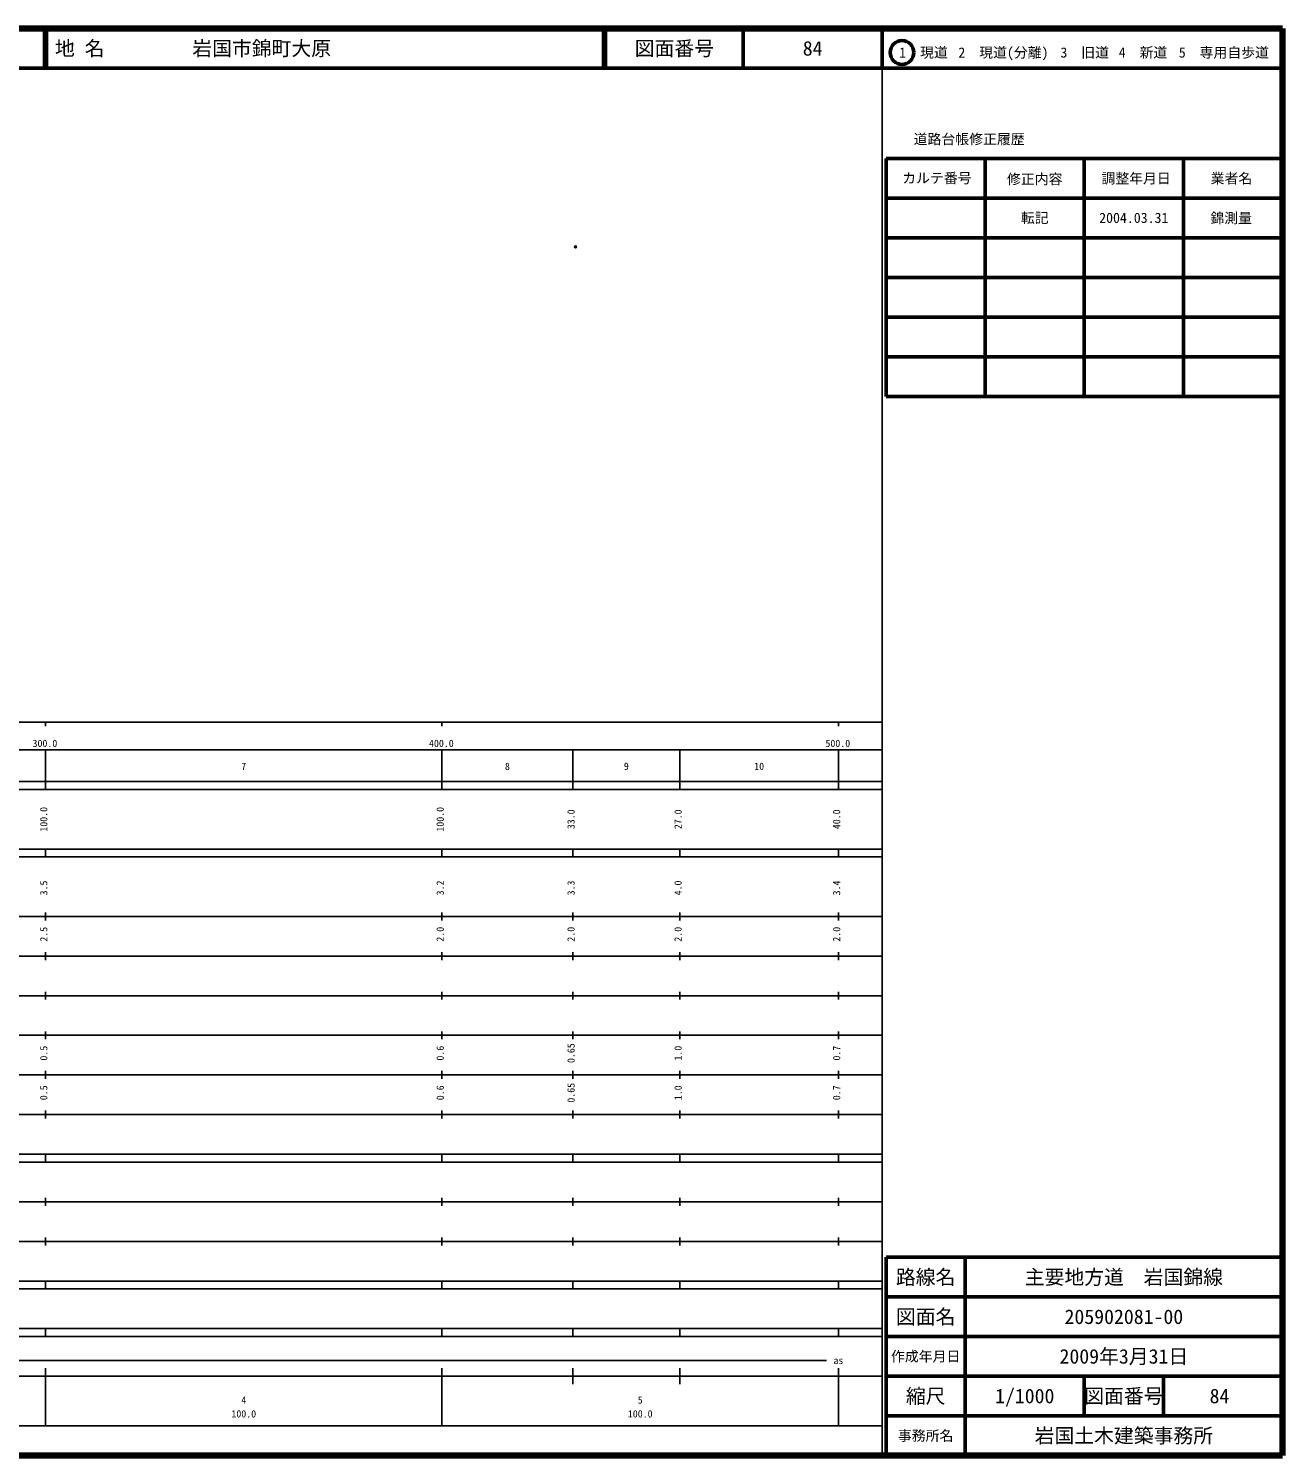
# Model space of a CAD drawing. Units: millimetres on the paper. Extents: x 40 to 680, y 20 to 380.
# Drawn here: x 363.7 to 680, y 20 to 380 of the extents above; entities that cross this region are included whole.
import ezdxf
from ezdxf.enums import TextEntityAlignment as Align

# ---------------------------------------------------------------- set-up
doc = ezdxf.new("R2010")
doc.units = ezdxf.units.MM
doc.header["$PDMODE"] = 32
doc.header["$PDSIZE"] = 0.5
doc.layers.add('M-OTRS', color=6, linetype='Continuous')
doc.layers.add('M-TTL-TXT', color=7, linetype='Continuous')
for name, color, linetype, lineweight in [('M-TTL', 2, 'Continuous', 140), ('M-TTL-BAND', 7, 'Continuous', 25), ('M-TTL-FRAM', 2, 'Continuous', 50), ('M-TTL-LINE', 7, 'Continuous', 50)]:
    doc.layers.add(name, color=color, linetype=linetype, lineweight=lineweight)
doc.styles.add('ＭＳ ゴシック', font='')
doc.styles.get('ＭＳ ゴシック').set_extended_font_data('MS Gothic')

msp = doc.modelspace()

# ---------------------------------------------------------------- linework, layer by layer
at = {"layer": 'M-OTRS'}
msp.add_point((501.701, 324.915), dxfattribs=at)
at = {"layer": 'M-TTL'}
for p, q in [((680, 380), (40, 380)), ((680, 20), (680, 380)), ((40, 20), (680, 20))]:
    msp.add_line(p, q, dxfattribs=at)
at = {"layer": 'M-TTL-BAND'}
for p, q in [((579, 20), (579, 370)), ((40, 205), (579, 205)), ((368, 205), (368, 204)), ((468, 205), (468, 204)), ((568, 205), (568, 204)), ((68, 198), (579, 198)), ((368, 188), (368, 198)), ((468, 188), (468, 198)), ((501, 188), (501, 198)), ((528, 188), (528, 198)), ((568, 188), (568, 198)), ((40, 190), (579, 190)), ((40, 188), (579, 188)), ((40, 173), (579, 173)), ((368, 171), (368, 173)), ((468, 171), (468, 173)), ((501, 171), (501, 173)), ((528, 171), (528, 173)), ((568, 171), (568, 173)), ((40, 171), (579, 171)), ((40, 156), (579, 156)), ((368, 155), (368, 157)), ((468, 155), (468, 157)), ((501, 155), (501, 157)), ((528, 155), (528, 157)), ((568, 155), (568, 157)), ((46, 146), (579, 146)), ((368, 145), (368, 147)), ((468, 145), (468, 147)), ((501, 145), (501, 147)), ((528, 145), (528, 147)), ((568, 145), (568, 147)), ((368, 135), (368, 137)), ((468, 135), (468, 137)), ((501, 135), (501, 137)), ((528, 135), (528, 137)), ((568, 135), (568, 137)), ((52, 136), (579, 136)), ((46, 126), (579, 126)), ((368, 125), (368, 127)), ((468, 125), (468, 127)), ((501, 125), (501, 127)), ((528, 125), (528, 127)), ((568, 125), (568, 127)), ((52, 116), (579, 116)), ((368, 115), (368, 117)), ((468, 115), (468, 117)), ((501, 115), (501, 117)), ((528, 115), (528, 117)), ((568, 115), (568, 117)), ((46, 106), (579, 106)), ((368, 105), (368, 107)), ((468, 105), (468, 107)), ((501, 105), (501, 107)), ((528, 105), (528, 107)), ((568, 105), (568, 107)), ((40, 96), (579, 96)), ((40, 94), (579, 94)), ((368, 94), (368, 96)), ((468, 94), (468, 96)), ((501, 94), (501, 96)), ((528, 94), (528, 96)), ((568, 94), (568, 96)), ((49, 84), (579, 84)), ((368, 83), (368, 85)), ((468, 83), (468, 85)), ((501, 83), (501, 85)), ((528, 83), (528, 85)), ((568, 83), (568, 85)), ((40, 74), (579, 74)), ((368, 73), (368, 75)), ((468, 73), (468, 75)), ((501, 73), (501, 75)), ((528, 73), (528, 75)), ((568, 73), (568, 75)), ((40, 64), (579, 64)), ((40, 62), (579, 62)), ((368, 62), (368, 64)), ((468, 62), (468, 64)), ((501, 62), (501, 64)), ((528, 62), (528, 64)), ((568, 62), (568, 64)), ((40, 52), (579, 52)), ((368, 50), (368, 52)), ((468, 50), (468, 52)), ((501, 50), (501, 52)), ((528, 50), (528, 52)), ((568, 50), (568, 52)), ((40, 50), (579, 50)), ((71, 44), (565, 44)), ((40, 40), (579, 40)), ((368, 27.5), (368, 42)), ((468, 27.5), (468, 42)), ((501, 38), (501, 42)), ((528, 38), (528, 42)), ((568, 27.5), (568, 42)), ((68, 27.5), (579, 27.5))]:
    msp.add_line(p, q, dxfattribs=at)
at = {"layer": 'M-TTL-FRAM'}
for p, q in [((580, 347.197), (580, 287.197)), ((580, 347.197), (680, 347.197)), ((580, 287.197), (680, 287.197)), ((680, 70), (580, 70)), ((580, 70), (580, 20))]:
    msp.add_line(p, q, dxfattribs=at)
at = {"layer": 'M-TTL-LINE'}
for p, q in [((367.75, 380), (367.75, 370)), ((368.25, 380), (368.25, 370)), ((508.747, 380), (508.747, 370)), ((509.247, 380), (509.247, 370)), ((543.997, 380), (543.997, 370)), ((579, 380), (579, 370)), ((40, 370), (680, 370)), ((605, 347.197), (605, 287.197)), ((630, 347.197), (630, 287.197)), ((655, 347.197), (655, 287.197)), ((580, 337.197), (680, 337.197)), ((580, 327.197), (680, 327.197)), ((580, 317.197), (680, 317.197)), ((580, 307.197), (680, 307.197)), ((580, 297.197), (680, 297.197)), ((600, 70), (600, 20)), ((680, 60), (580, 60)), ((680, 50), (580, 50)), ((680, 40), (580, 40)), ((630, 40), (630, 30)), ((650, 40), (650, 30)), ((680, 30), (580, 30))]:
    msp.add_line(p, q, dxfattribs=at)
msp.add_circle((584.031, 373.958), 3, dxfattribs=at)

# ---------------------------------------------------------------- texts
at = {"layer": 'M-TTL-BAND', "style": 'ＭＳ ゴシック'}
for s, p in [('300.0', (367.844, 198.195)), ('400.0', (467.844, 198.195)), ('500.0', (567.844, 198.195)), ('7', (418, 192.405)), ('8', (484.5, 192.405)), ('9', (514.5, 192.405)), ('10', (548, 192.405)), ('as', (568, 42.5)), ('4', (418, 32.523)), ('5', (518, 32.523)), ('100.0', (418, 29.033)), ('100.0', (518, 29.033))]:
    msp.add_text(s, height=1.833, dxfattribs=at).set_placement(p, align=Align.BOTTOM_CENTER)
for s, p in [('100.0', (369, 180.5)), ('100.0', (469, 180.5)), ('33.0', (502, 180.5)), ('27.0', (529, 180.5)), ('40.0', (569, 180.5)), ('3.5', (369, 163.174)), ('3.2', (469, 163.174)), ('3.3', (502, 163.174)), ('4.0', (529, 163.174)), ('3.4', (569, 163.174)), ('2.5', (369, 151.5)), ('2.0', (469, 151.5)), ('2.0', (502, 151.5)), ('2.0', (529, 151.5)), ('2.0', (569, 151.5)), ('0.5', (369, 121.5)), ('0.6', (469, 121.5)), ('0.65', (502, 121.5)), ('1.0', (529, 121.5)), ('0.7', (569, 121.5)), ('0.5', (369, 111.5)), ('0.6', (469, 111.5)), ('0.65', (502, 111.5)), ('1.0', (529, 111.5)), ('0.7', (569, 111.5))]:
    msp.add_text(s, height=1.833, rotation=90, dxfattribs=at).set_placement(p, align=Align.BOTTOM_CENTER)
at = {"layer": 'M-TTL-TXT', "style": 'ＭＳ ゴシック'}
for s, p in [('地 名', (370.38, 375)), ('岩国市錦町大原', (405.024, 375))]:
    msp.add_text(s, height=3.666, dxfattribs=at).set_placement(p, align=Align.MIDDLE_LEFT)
for s, height, p in [('図面番号', 3.666, (526.622, 375)), ('84', 3.666, (561.497, 375)), ('1\u3000現道', 2.566, (589.448, 373.958)), ('2\u3000現道(分離)', 2.566, (609.619, 373.958)), ('3\u3000旧道', 2.566, (630.121, 373.958)), ('4\u3000新道', 2.566, (644.824, 373.958)), ('5\u3000専用自歩道', 2.566, (665.228, 373.958)), ('道路台帳修正履歴', 2.566, (600.968, 352.113)), ('カルテ番号', 2.566, (592.839, 342.277)), ('修正内容', 2.566, (617.509, 342.023)), ('調整年月日', 2.566, (643.089, 342.197)), ('業者名', 2.566, (667.134, 342.197)), ('転記', 2.566, (617.5, 332.245)), ('2004.03.31', 2.566, (642.5, 332.245)), ('錦測量', 2.566, (667.077, 332.189)), ('路線名', 3.666, (590, 65)), ('路線名', 3.666, (590, 65)), ('主要地方道\u3000岩国錦線', 3.666, (640, 65)), ('図面名', 3.666, (590, 55)), ('図面名', 3.666, (590, 55)), ('205902081-00', 3.666, (640, 55)), ('2009年3月31日', 3.666, (640, 45)), ('作成年月日', 2.566, (590, 45)), ('作成年月日', 2.566, (590, 45)), ('縮尺', 3.666, (590, 35)), ('縮尺', 3.666, (590, 35)), ('1/1000', 3.666, (615, 35)), ('図面番号', 3.666, (640, 35)), ('図面番号', 3.666, (640, 35)), ('84', 3.666, (664.125, 35)), ('事務所名', 2.566, (590, 25)), ('事務所名', 2.566, (590, 25)), ('岩国土木建築事務所', 3.666, (640, 25))]:
    msp.add_text(s, height=height, dxfattribs=at).set_placement(p, align=Align.MIDDLE_CENTER)

doc.saveas('drawing.dxf')
